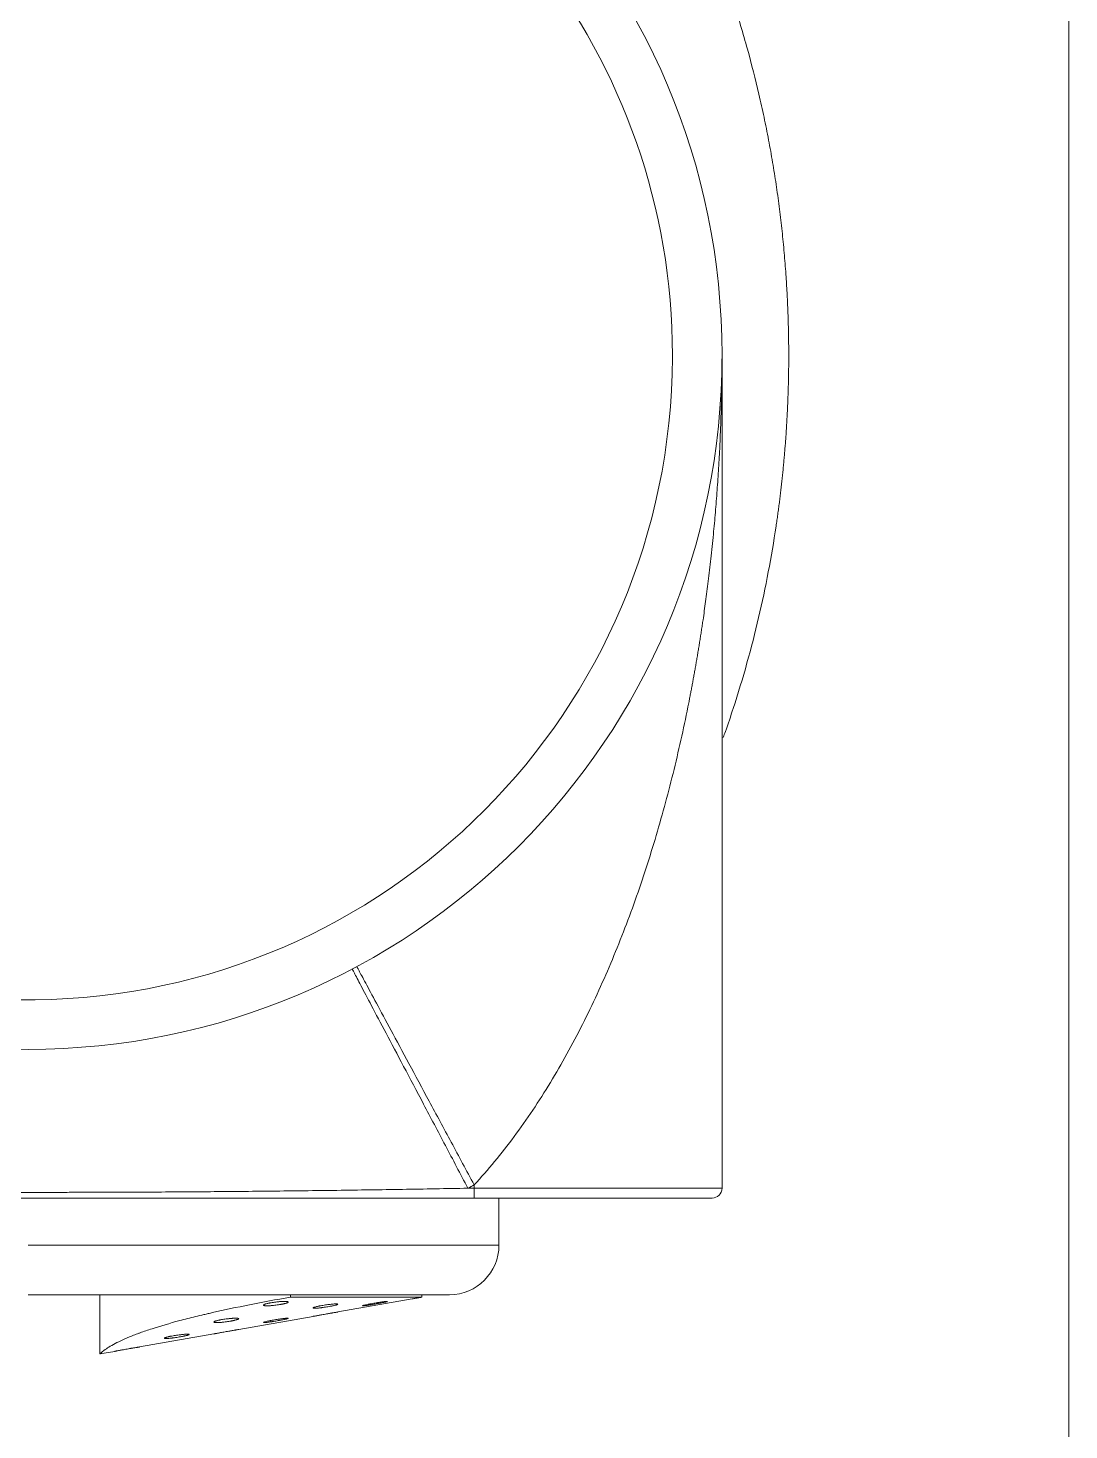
# Model space of a CAD drawing. Extents: x 1652 to 2441, y 0 to 579.
# Drawn here: x 1855.51 to 1876.51, y 354.94 to 383.22 of the extents above; entities that cross this region are included whole.
import ezdxf

# ---------------------------------------------------------------- set-up
doc = ezdxf.new("R2010")
doc.units = 0
doc.header["$LTSCALE"] = 10
doc.header["$MEASUREMENT"] = 0
doc.layers.add('1', color=7, linetype='CONTINUOUS')

msp = doc.modelspace()

# ---------------------------------------------------------------- linework, layer by layer
at = {"layer": '1', "color": 7, "linetype": 'Continuous', "lineweight": 18}
for p, q in [((1876.507, 260.621), (1876.507, 405.621)), ((1869.507, 376.621), (1869.507, 359.821)), ((1864.507, 359.621), (1846.507, 359.621)), ((1864.507, 359.621), (1869.307, 359.621)), ((1865.007, 358.673), (1865.007, 359.621)), ((1855.507, 357.673), (1864.007, 357.673)), ((1856.957, 357.673), (1856.957, 356.477)), ((1860.799, 357.673), (1860.799, 357.623)), ((1863.453, 357.623), (1860.799, 357.623)), ((1861.757, 357.324), (1863.257, 357.588)), ((1863.453, 357.673), (1863.453, 357.623)), ((1859.757, 356.971), (1861.257, 357.235)), ((1857.757, 356.618), (1859.257, 356.883)), ((1856.957, 356.477), (1857.257, 356.53))]:
    msp.add_line(p, q, dxfattribs=at)
at = {"layer": '1', "color": 7, "linetype": 'Continuous', "lineweight": 13}
for p, q in [((1864.381, 359.821), (1864.507, 359.821)), ((1864.507, 359.821), (1864.507, 359.888)), ((1864.507, 359.821), (1869.507, 359.821)), ((1864.507, 359.621), (1864.507, 359.821)), ((1855.507, 358.673), (1865.007, 358.673))]:
    msp.add_line(p, q, dxfattribs=at)
at = {"layer": '1', "color": 7, "linetype": 'Continuous', "lineweight": 18}
for centre, radius, start, end in [((1855.507, 376.621), 14, 0, 180), ((1855.507, 376.621), 14, 180, 0), ((1869.307, 359.821), 0.2, 270, 0), ((1864.007, 358.673), 1, 270, 0)]:
    msp.add_arc(centre, radius, start, end, dxfattribs=at)
at = {"layer": '1', "color": 7, "linetype": 'Continuous', "lineweight": 13}
for radius, start, end in [(13, 0, 152.0583), (13, 180, 358.3223), (13, 358.3223, 0), (19, 297.8454, 298.2739)]:
    msp.add_arc((1855.507, 376.621), radius, start, end, dxfattribs=at)
for points, knots in [([(1870.853, 376.622), (1870.853, 376.643), (1870.853, 376.686), (1870.852, 376.75), (1870.852, 376.815), (1870.851, 376.88), (1870.851, 376.944), (1870.85, 377.009), (1870.848, 377.074), (1870.847, 377.138), (1870.846, 377.203), (1870.844, 377.268), (1870.842, 377.333), (1870.84, 377.398), (1870.838, 377.463), (1870.835, 377.528), (1870.833, 377.593), (1870.83, 377.658), (1870.827, 377.723), (1870.824, 377.788), (1870.821, 377.853), (1870.817, 377.918), (1870.813, 377.983), (1870.809, 378.048), (1870.805, 378.113), (1870.801, 378.179), (1870.797, 378.244), (1870.783, 378.432), (1870.758, 378.744), (1870.714, 379.182), (1870.661, 379.624), (1870.6, 380.068), (1870.529, 380.514), (1870.448, 380.965), (1870.356, 381.423), (1870.22, 382.036), (1870.022, 382.814), (1869.743, 383.738), (1869.413, 384.678), (1869.043, 385.593), (1868.615, 386.52), (1868.162, 387.385), (1867.643, 388.267), (1867.155, 389.004), (1866.684, 389.646), (1866.287, 390.149), (1865.954, 390.542), (1865.695, 390.832), (1865.516, 391.025), (1865.337, 391.213), (1865.156, 391.397), (1864.974, 391.576), (1864.79, 391.751), (1864.606, 391.922), (1864.356, 392.146), (1864.043, 392.414), (1863.669, 392.714), (1863.131, 393.12), (1862.424, 393.597), (1861.542, 394.103), (1860.671, 394.525), (1859.805, 394.872), (1858.936, 395.151), (1858.075, 395.364), (1857.218, 395.513), (1856.361, 395.602), (1855.507, 395.631), (1854.654, 395.602), (1853.797, 395.513), (1852.94, 395.364), (1852.079, 395.152), (1851.21, 394.873), (1850.344, 394.526), (1849.473, 394.104), (1848.59, 393.597), (1847.786, 393.054), (1847.052, 392.488), (1846.419, 391.942), (1845.77, 391.319), (1845.248, 390.761), (1844.824, 390.266), (1844.52, 389.892), (1844.227, 389.509), (1843.981, 389.169), (1843.779, 388.877), (1843.618, 388.637), (1843.461, 388.395), (1843.309, 388.152), (1843.161, 387.908), (1843.017, 387.662), (1842.775, 387.237), (1842.458, 386.637), (1842.092, 385.865), (1841.777, 385.123), (1841.507, 384.417), (1841.294, 383.798), (1841.125, 383.259), (1840.99, 382.79), (1840.868, 382.33), (1840.757, 381.873), (1840.656, 381.417), (1840.564, 380.959), (1840.484, 380.509), (1840.413, 380.062), (1840.351, 379.619), (1840.298, 379.177), (1840.255, 378.74), (1840.228, 378.406), (1840.212, 378.175), (1840.203, 378.045), (1840.196, 377.915), (1840.189, 377.785), (1840.183, 377.655), (1840.178, 377.525), (1840.173, 377.396), (1840.169, 377.266), (1840.166, 377.137), (1840.163, 377.008), (1840.162, 376.879), (1840.161, 376.75), (1840.16, 376.664), (1840.16, 376.622)], [0, 0, 0, 0, 0.001149, 0.0023, 0.003451, 0.004603, 0.005756, 0.00691, 0.008065, 0.009221, 0.010377, 0.011535, 0.012693, 0.013852, 0.015012, 0.016172, 0.017334, 0.018496, 0.019659, 0.020823, 0.021987, 0.023153, 0.024319, 0.025485, 0.026653, 0.027821, 0.02899, 0.03016, 0.037936, 0.045826, 0.053825, 0.061933, 0.070046, 0.078348, 0.086837, 0.095508, 0.112715, 0.131046, 0.148959, 0.168382, 0.186583, 0.206736, 0.223908, 0.244981, 0.257276, 0.269506, 0.281672, 0.286725, 0.291727, 0.296679, 0.301582, 0.306435, 0.31124, 0.315996, 0.320704, 0.3303, 0.339332, 0.347803, 0.368249, 0.387064, 0.404279, 0.421575, 0.438085, 0.453827, 0.46945, 0.484832, 0.499987, 0.515132, 0.530506, 0.546121, 0.561867, 0.578382, 0.59568, 0.612901, 0.631721, 0.652169, 0.667238, 0.683991, 0.699481, 0.718434, 0.727601, 0.736788, 0.745996, 0.755226, 0.760782, 0.766308, 0.771805, 0.777272, 0.78271, 0.788118, 0.793496, 0.810609, 0.826746, 0.841892, 0.856031, 0.869145, 0.878422, 0.88743, 0.896165, 0.904622, 0.91328, 0.921758, 0.930053, 0.938164, 0.946264, 0.954256, 0.962138, 0.969907, 0.972241, 0.974572, 0.976901, 0.979226, 0.981548, 0.983866, 0.986182, 0.988494, 0.990802, 0.993107, 0.995408, 0.997706, 1, 1, 1, 1]), ([(1868.837, 369.613), (1868.843, 369.643), (1868.854, 369.703), (1868.872, 369.794), (1868.89, 369.885), (1868.907, 369.978), (1868.924, 370.072), (1868.942, 370.167), (1868.959, 370.263), (1868.976, 370.36), (1868.993, 370.458), (1869.01, 370.557), (1869.026, 370.657), (1869.043, 370.759), (1869.06, 370.861), (1869.076, 370.965), (1869.092, 371.069), (1869.108, 371.175), (1869.137, 371.369), (1869.178, 371.664), (1869.232, 372.075), (1869.285, 372.528), (1869.333, 372.992), (1869.374, 373.453), (1869.409, 373.898), (1869.439, 374.344), (1869.459, 374.703), (1869.471, 374.976), (1869.479, 375.161), (1869.485, 375.346), (1869.491, 375.531), (1869.496, 375.714), (1869.5, 375.897), (1869.503, 376.079), (1869.505, 376.261), (1869.506, 376.441), (1869.507, 376.562), (1869.507, 376.621)], [0, 0, 0, 0, 0.012865, 0.025881, 0.039048, 0.052365, 0.065834, 0.079452, 0.093222, 0.107142, 0.121213, 0.135434, 0.149806, 0.164329, 0.179003, 0.193827, 0.208802, 0.223928, 0.239205, 0.292055, 0.350764, 0.415341, 0.485785, 0.549174, 0.612588, 0.676023, 0.739475, 0.766003, 0.792427, 0.818745, 0.844958, 0.871065, 0.897066, 0.92296, 0.948747, 0.974427, 1, 1, 1, 1]), ([(1870.853, 376.622), (1870.853, 376.602), (1870.853, 376.562), (1870.852, 376.503), (1870.852, 376.443), (1870.852, 376.383), (1870.851, 376.324), (1870.85, 376.264), (1870.849, 376.205), (1870.848, 376.145), (1870.847, 376.086), (1870.845, 376.026), (1870.844, 375.967), (1870.842, 375.907), (1870.84, 375.848), (1870.838, 375.788), (1870.836, 375.729), (1870.833, 375.669), (1870.831, 375.61), (1870.828, 375.551), (1870.825, 375.491), (1870.822, 375.432), (1870.819, 375.372), (1870.816, 375.313), (1870.813, 375.253), (1870.809, 375.194), (1870.806, 375.134), (1870.802, 375.075), (1870.798, 375.015), (1870.794, 374.956), (1870.789, 374.896), (1870.785, 374.837), (1870.78, 374.777), (1870.775, 374.718), (1870.771, 374.658), (1870.765, 374.599), (1870.76, 374.54), (1870.755, 374.48), (1870.749, 374.421), (1870.744, 374.361), (1870.738, 374.302), (1870.732, 374.242), (1870.726, 374.183), (1870.719, 374.123), (1870.713, 374.064), (1870.706, 374.005), (1870.7, 373.945), (1870.693, 373.886), (1870.686, 373.826), (1870.679, 373.767), (1870.671, 373.707), (1870.664, 373.648), (1870.656, 373.588), (1870.648, 373.529), (1870.64, 373.47), (1870.632, 373.41), (1870.624, 373.351), (1870.615, 373.291), (1870.607, 373.232), (1870.555, 372.883), (1870.447, 372.245), (1870.251, 371.324), (1870.015, 370.406), (1869.784, 369.641), (1869.616, 369.145), (1869.547, 368.951), (1869.533, 368.912)], [0, 0, 0, 0, 0.007444, 0.014888, 0.022333, 0.029777, 0.037221, 0.044666, 0.052111, 0.059557, 0.067003, 0.074449, 0.081897, 0.089346, 0.096795, 0.104246, 0.111697, 0.11915, 0.126605, 0.134061, 0.141518, 0.148978, 0.156439, 0.163901, 0.171366, 0.178833, 0.186302, 0.193774, 0.201248, 0.208724, 0.216203, 0.223685, 0.231169, 0.238656, 0.246147, 0.25364, 0.261137, 0.268637, 0.27614, 0.283647, 0.291157, 0.298671, 0.306189, 0.31371, 0.321236, 0.328766, 0.3363, 0.343838, 0.35138, 0.358927, 0.366479, 0.374035, 0.381596, 0.389162, 0.396733, 0.404308, 0.411889, 0.419476, 0.427067, 0.434664, 0.553348, 0.673439, 0.795268, 0.919152, 0.98387, 1, 1, 1, 1]), ([(1864.507, 359.888), (1864.647, 360.039), (1864.784, 360.196), (1865.054, 360.522), (1865.186, 360.69), (1865.571, 361.209), (1865.815, 361.574), (1866.274, 362.331), (1866.49, 362.723), (1866.795, 363.326), (1866.893, 363.529), (1867.082, 363.94), (1867.174, 364.147), (1867.439, 364.775), (1867.603, 365.2), (1867.909, 366.062), (1868.05, 366.498), (1868.31, 367.377), (1868.43, 367.82), (1868.648, 368.713), (1868.747, 369.162), (1868.837, 369.613)], [0, 0, 0, 0, 0.0625, 0.0625, 0.125, 0.125, 0.25, 0.25, 0.375, 0.375, 0.4375, 0.4375, 0.5, 0.5, 0.625, 0.625, 0.75, 0.75, 0.875, 0.875, 1, 1, 1, 1]), ([(1862.046, 364.243), (1862.046, 364.243), (1862.061, 364.214), (1862.121, 364.101), (1862.165, 364.017), (1862.282, 363.795), (1862.354, 363.658), (1862.524, 363.337), (1862.622, 363.152), (1862.838, 362.743), (1862.957, 362.518), (1863.211, 362.037), (1863.346, 361.781), (1863.629, 361.246), (1863.776, 360.968), (1864.076, 360.4), (1864.228, 360.111), (1864.381, 359.821)], [0, 0, 0, 0, 0.125, 0.125, 0.25, 0.25, 0.375, 0.375, 0.5, 0.5, 0.625, 0.625, 0.75, 0.75, 0.875, 0.875, 1, 1, 1, 1]), ([(1864.507, 359.888), (1864.352, 360.177), (1864.197, 360.465), (1863.893, 361.03), (1863.744, 361.307), (1863.457, 361.84), (1863.32, 362.095), (1863.062, 362.574), (1862.942, 362.798), (1862.722, 363.206), (1862.624, 363.39), (1862.451, 363.71), (1862.378, 363.846), (1862.259, 364.067), (1862.214, 364.151), (1862.154, 364.263), (1862.138, 364.292), (1862.138, 364.292)], [0, 0, 0, 0, 0.125, 0.125, 0.25, 0.25, 0.375, 0.375, 0.5, 0.5, 0.625, 0.625, 0.75, 0.75, 0.875, 0.875, 1, 1, 1, 1]), ([(1846.632, 359.821), (1846.721, 359.82), (1846.9, 359.816), (1847.168, 359.811), (1847.437, 359.806), (1847.707, 359.801), (1847.976, 359.797), (1848.246, 359.792), (1848.516, 359.788), (1848.786, 359.784), (1849.057, 359.78), (1849.657, 359.772), (1850.582, 359.761), (1851.623, 359.752), (1852.447, 359.746), (1853.059, 359.743), (1853.671, 359.74), (1854.282, 359.738), (1854.895, 359.737), (1855.303, 359.737), (1855.507, 359.737)], [0, 0, 0, 0, 0.030174, 0.060421, 0.090728, 0.121081, 0.151468, 0.181884, 0.212324, 0.242781, 0.273252, 0.303731, 0.445782, 0.585903, 0.655465, 0.724454, 0.792827, 0.86208, 0.931157, 1, 1, 1, 1]), ([(1855.507, 359.737), (1855.624, 359.737), (1855.857, 359.737), (1856.208, 359.737), (1856.56, 359.738), (1856.913, 359.739), (1857.267, 359.74), (1857.622, 359.741), (1858.059, 359.743), (1858.581, 359.746), (1859.189, 359.75), (1859.802, 359.756), (1860.433, 359.762), (1861.079, 359.769), (1861.74, 359.777), (1862.401, 359.787), (1863.062, 359.797), (1863.722, 359.808), (1864.162, 359.817), (1864.381, 359.821)], [0, 0, 0, 0, 0.039413, 0.078958, 0.118625, 0.158404, 0.19828, 0.238246, 0.278293, 0.346118, 0.414629, 0.483779, 0.553507, 0.62787, 0.702351, 0.776891, 0.851412, 0.925829, 1, 1, 1, 1])]:
    msp.add_open_spline(points, degree=3, knots=knots, dxfattribs=at)
at = {"layer": '1', "color": 7, "linetype": 'Continuous', "lineweight": 18}
for points, knots in [([(1860.799, 357.623), (1860.513, 357.573), (1860.239, 357.522), (1859.716, 357.418), (1859.466, 357.366), (1859.2, 357.305), (1859.17, 357.298), (1859.112, 357.285), (1859.083, 357.278), (1858.997, 357.258), (1858.94, 357.244), (1858.775, 357.204), (1858.668, 357.177), (1858.363, 357.095), (1858.177, 357.041), (1857.924, 356.959), (1857.843, 356.932), (1857.749, 356.898), (1857.73, 356.891), (1857.694, 356.877), (1857.64, 356.857), (1857.589, 356.836), (1857.491, 356.796), (1857.432, 356.77), (1857.322, 356.718), (1857.273, 356.693), (1857.184, 356.644), (1857.145, 356.62), (1857.094, 356.587), (1857.079, 356.576), (1857.057, 356.561), (1857.051, 356.556), (1857.038, 356.546), (1857.032, 356.542), (1857.003, 356.519), (1856.986, 356.504), (1856.963, 356.483), (1856.957, 356.477), (1856.957, 356.477), (1856.957, 356.477), (1856.957, 356.477)], [0, 0, 0, 0, 0.124868, 0.124868, 0.249735, 0.249735, 0.265344, 0.265344, 0.280952, 0.280952, 0.312169, 0.312169, 0.374603, 0.374603, 0.499471, 0.499471, 0.561904, 0.561904, 0.577513, 0.577513, 0.593121, 0.624338, 0.624338, 0.686772, 0.686772, 0.749206, 0.749206, 0.81164, 0.81164, 0.842857, 0.842857, 0.858465, 0.858465, 0.874074, 0.874074, 0.936507, 0.936507, 0.998941, 0.998941, 1, 1, 1, 1]), ([(1860.757, 357.524), (1860.757, 357.526), (1860.755, 357.528), (1860.75, 357.53), (1860.748, 357.531), (1860.743, 357.532), (1860.741, 357.533), (1860.731, 357.535), (1860.723, 357.535), (1860.71, 357.536), (1860.705, 357.537), (1860.694, 357.537), (1860.689, 357.537), (1860.671, 357.537), (1860.658, 357.537), (1860.638, 357.536), (1860.63, 357.536), (1860.616, 357.535), (1860.601, 357.534), (1860.586, 357.533), (1860.57, 357.532), (1860.562, 357.531), (1860.537, 357.529), (1860.521, 357.527), (1860.488, 357.523), (1860.472, 357.521), (1860.44, 357.516), (1860.425, 357.514), (1860.402, 357.51), (1860.395, 357.508), (1860.38, 357.506), (1860.366, 357.503), (1860.353, 357.5), (1860.341, 357.497), (1860.335, 357.496), (1860.318, 357.492), (1860.307, 357.489), (1860.294, 357.484), (1860.29, 357.483), (1860.282, 357.48), (1860.279, 357.479), (1860.269, 357.475), (1860.265, 357.472), (1860.258, 357.467), (1860.257, 357.465), (1860.257, 357.463)], [0, 0, 0, 0, 0.0625, 0.0625, 0.09375, 0.09375, 0.125, 0.125, 0.1875, 0.1875, 0.21875, 0.21875, 0.25, 0.25, 0.3125, 0.3125, 0.34375, 0.34375, 0.375, 0.40625, 0.40625, 0.4375, 0.4375, 0.5, 0.5, 0.5625, 0.5625, 0.625, 0.625, 0.65625, 0.65625, 0.6875, 0.71875, 0.71875, 0.75, 0.75, 0.8125, 0.8125, 0.84375, 0.84375, 0.875, 0.875, 0.9375, 0.9375, 1, 1, 1, 1]), ([(1860.257, 357.463), (1860.257, 357.461), (1860.258, 357.459), (1860.263, 357.456), (1860.265, 357.455), (1860.27, 357.454), (1860.273, 357.453), (1860.282, 357.451), (1860.29, 357.451), (1860.304, 357.45), (1860.308, 357.449), (1860.319, 357.449), (1860.325, 357.449), (1860.342, 357.449), (1860.355, 357.449), (1860.376, 357.45), (1860.383, 357.45), (1860.397, 357.451), (1860.412, 357.452), (1860.428, 357.453), (1860.443, 357.455), (1860.451, 357.455), (1860.476, 357.458), (1860.492, 357.46), (1860.525, 357.464), (1860.541, 357.466), (1860.573, 357.471), (1860.589, 357.474), (1860.611, 357.478), (1860.619, 357.479), (1860.633, 357.482), (1860.647, 357.484), (1860.66, 357.487), (1860.672, 357.49), (1860.678, 357.492), (1860.695, 357.496), (1860.706, 357.499), (1860.719, 357.503), (1860.723, 357.504), (1860.731, 357.507), (1860.735, 357.508), (1860.744, 357.512), (1860.749, 357.515), (1860.755, 357.52), (1860.757, 357.522), (1860.757, 357.524)], [0, 0, 0, 0, 0.0625, 0.0625, 0.09375, 0.09375, 0.125, 0.125, 0.1875, 0.1875, 0.21875, 0.21875, 0.25, 0.25, 0.3125, 0.3125, 0.34375, 0.34375, 0.375, 0.40625, 0.40625, 0.4375, 0.4375, 0.5, 0.5, 0.5625, 0.5625, 0.625, 0.625, 0.65625, 0.65625, 0.6875, 0.71875, 0.71875, 0.75, 0.75, 0.8125, 0.8125, 0.84375, 0.84375, 0.875, 0.875, 0.9375, 0.9375, 1, 1, 1, 1]), ([(1861.757, 357.481), (1861.757, 357.483), (1861.755, 357.484), (1861.75, 357.485), (1861.748, 357.486), (1861.743, 357.486), (1861.74, 357.487), (1861.731, 357.487), (1861.723, 357.487), (1861.709, 357.487), (1861.704, 357.487), (1861.694, 357.486), (1861.688, 357.486), (1861.671, 357.485), (1861.658, 357.484), (1861.63, 357.481), (1861.616, 357.48), (1861.593, 357.477), (1861.585, 357.476), (1861.57, 357.474), (1861.562, 357.473), (1861.537, 357.47), (1861.521, 357.468), (1861.489, 357.463), (1861.472, 357.46), (1861.44, 357.455), (1861.425, 357.452), (1861.402, 357.448), (1861.395, 357.447), (1861.381, 357.444), (1861.367, 357.441), (1861.354, 357.438), (1861.341, 357.435), (1861.335, 357.434), (1861.318, 357.43), (1861.308, 357.427), (1861.294, 357.423), (1861.29, 357.422), (1861.282, 357.419), (1861.279, 357.418), (1861.269, 357.414), (1861.265, 357.412), (1861.258, 357.408), (1861.257, 357.407), (1861.257, 357.405)], [0, 0, 0, 0, 0.0625, 0.0625, 0.09375, 0.09375, 0.125, 0.125, 0.1875, 0.1875, 0.21875, 0.21875, 0.25, 0.25, 0.3125, 0.3125, 0.375, 0.375, 0.40625, 0.40625, 0.4375, 0.4375, 0.5, 0.5, 0.5625, 0.5625, 0.625, 0.625, 0.65625, 0.65625, 0.6875, 0.71875, 0.71875, 0.75, 0.75, 0.8125, 0.8125, 0.84375, 0.84375, 0.875, 0.875, 0.9375, 0.9375, 1, 1, 1, 1]), ([(1861.257, 357.405), (1861.257, 357.404), (1861.258, 357.402), (1861.263, 357.401), (1861.265, 357.401), (1861.27, 357.4), (1861.273, 357.4), (1861.282, 357.399), (1861.29, 357.399), (1861.304, 357.399), (1861.309, 357.399), (1861.319, 357.4), (1861.325, 357.4), (1861.342, 357.401), (1861.355, 357.402), (1861.383, 357.405), (1861.397, 357.407), (1861.42, 357.41), (1861.428, 357.41), (1861.443, 357.413), (1861.452, 357.414), (1861.476, 357.417), (1861.492, 357.419), (1861.524, 357.424), (1861.541, 357.427), (1861.573, 357.433), (1861.588, 357.435), (1861.611, 357.44), (1861.618, 357.441), (1861.632, 357.444), (1861.646, 357.447), (1861.659, 357.45), (1861.672, 357.452), (1861.678, 357.454), (1861.695, 357.458), (1861.705, 357.461), (1861.719, 357.464), (1861.723, 357.466), (1861.731, 357.468), (1861.734, 357.469), (1861.744, 357.473), (1861.748, 357.475), (1861.755, 357.478), (1861.757, 357.48), (1861.757, 357.481)], [0, 0, 0, 0, 0.0625, 0.0625, 0.09375, 0.09375, 0.125, 0.125, 0.1875, 0.1875, 0.21875, 0.21875, 0.25, 0.25, 0.3125, 0.3125, 0.375, 0.375, 0.40625, 0.40625, 0.4375, 0.4375, 0.5, 0.5, 0.5625, 0.5625, 0.625, 0.625, 0.65625, 0.65625, 0.6875, 0.71875, 0.71875, 0.75, 0.75, 0.8125, 0.8125, 0.84375, 0.84375, 0.875, 0.875, 0.9375, 0.9375, 1, 1, 1, 1]), ([(1862.757, 357.536), (1862.757, 357.536), (1862.755, 357.537), (1862.75, 357.537), (1862.748, 357.537), (1862.743, 357.537), (1862.74, 357.537), (1862.731, 357.536), (1862.723, 357.535), (1862.709, 357.534), (1862.704, 357.533), (1862.694, 357.532), (1862.688, 357.532), (1862.671, 357.529), (1862.658, 357.528), (1862.631, 357.524), (1862.616, 357.522), (1862.593, 357.518), (1862.586, 357.517), (1862.57, 357.515), (1862.562, 357.513), (1862.538, 357.51), (1862.522, 357.507), (1862.49, 357.501), (1862.473, 357.499), (1862.441, 357.493), (1862.426, 357.49), (1862.403, 357.486), (1862.396, 357.484), (1862.382, 357.481), (1862.375, 357.48), (1862.354, 357.476), (1862.342, 357.473), (1862.318, 357.468), (1862.308, 357.466), (1862.295, 357.463), (1862.29, 357.462), (1862.283, 357.46), (1862.279, 357.459), (1862.27, 357.456), (1862.265, 357.455), (1862.258, 357.452), (1862.257, 357.451), (1862.257, 357.45)], [0, 0, 0, 0, 0.0625, 0.0625, 0.09375, 0.09375, 0.125, 0.125, 0.1875, 0.1875, 0.21875, 0.21875, 0.25, 0.25, 0.3125, 0.3125, 0.375, 0.375, 0.40625, 0.40625, 0.4375, 0.4375, 0.5, 0.5, 0.5625, 0.5625, 0.625, 0.625, 0.65625, 0.65625, 0.6875, 0.6875, 0.75, 0.75, 0.8125, 0.8125, 0.84375, 0.84375, 0.875, 0.875, 0.9375, 0.9375, 1, 1, 1, 1]), ([(1862.257, 357.45), (1862.257, 357.449), (1862.258, 357.449), (1862.263, 357.449), (1862.265, 357.449), (1862.27, 357.449), (1862.273, 357.449), (1862.282, 357.45), (1862.29, 357.451), (1862.304, 357.452), (1862.309, 357.453), (1862.319, 357.454), (1862.325, 357.455), (1862.342, 357.457), (1862.355, 357.459), (1862.383, 357.463), (1862.397, 357.465), (1862.42, 357.469), (1862.427, 357.47), (1862.443, 357.472), (1862.451, 357.474), (1862.475, 357.478), (1862.491, 357.48), (1862.523, 357.486), (1862.54, 357.489), (1862.572, 357.495), (1862.587, 357.497), (1862.61, 357.502), (1862.617, 357.503), (1862.632, 357.506), (1862.638, 357.507), (1862.659, 357.511), (1862.671, 357.514), (1862.695, 357.519), (1862.705, 357.521), (1862.719, 357.524), (1862.723, 357.525), (1862.731, 357.527), (1862.734, 357.528), (1862.744, 357.53), (1862.748, 357.532), (1862.755, 357.534), (1862.757, 357.535), (1862.757, 357.536)], [0, 0, 0, 0, 0.0625, 0.0625, 0.09375, 0.09375, 0.125, 0.125, 0.1875, 0.1875, 0.21875, 0.21875, 0.25, 0.25, 0.3125, 0.3125, 0.375, 0.375, 0.40625, 0.40625, 0.4375, 0.4375, 0.5, 0.5, 0.5625, 0.5625, 0.625, 0.625, 0.65625, 0.65625, 0.6875, 0.6875, 0.75, 0.75, 0.8125, 0.8125, 0.84375, 0.84375, 0.875, 0.875, 0.9375, 0.9375, 1, 1, 1, 1]), ([(1863.453, 357.623), (1863.425, 357.618), (1863.399, 357.614), (1863.363, 357.607), (1863.352, 357.605), (1863.331, 357.601), (1863.321, 357.6), (1863.303, 357.596), (1863.295, 357.595), (1863.282, 357.593), (1863.276, 357.591), (1863.266, 357.59), (1863.263, 357.589), (1863.258, 357.588), (1863.257, 357.588), (1863.257, 357.588)], [0, 0, 0, 0, 0.250047, 0.250047, 0.37507, 0.37507, 0.500094, 0.500094, 0.625117, 0.625117, 0.750141, 0.750141, 0.875164, 0.875164, 1, 1, 1, 1]), ([(1859.757, 357.188), (1859.757, 357.19), (1859.755, 357.192), (1859.75, 357.194), (1859.748, 357.194), (1859.743, 357.196), (1859.741, 357.196), (1859.731, 357.197), (1859.723, 357.198), (1859.71, 357.198), (1859.705, 357.199), (1859.694, 357.199), (1859.688, 357.199), (1859.671, 357.198), (1859.658, 357.198), (1859.637, 357.197), (1859.63, 357.196), (1859.616, 357.195), (1859.601, 357.194), (1859.585, 357.193), (1859.57, 357.191), (1859.562, 357.19), (1859.537, 357.188), (1859.521, 357.186), (1859.488, 357.182), (1859.472, 357.179), (1859.44, 357.174), (1859.425, 357.172), (1859.402, 357.168), (1859.395, 357.166), (1859.38, 357.164), (1859.366, 357.161), (1859.354, 357.158), (1859.341, 357.155), (1859.335, 357.154), (1859.318, 357.149), (1859.307, 357.147), (1859.294, 357.142), (1859.29, 357.141), (1859.282, 357.138), (1859.279, 357.137), (1859.269, 357.133), (1859.265, 357.13), (1859.258, 357.126), (1859.257, 357.124), (1859.257, 357.122)], [0, 0, 0, 0, 0.0625, 0.0625, 0.09375, 0.09375, 0.125, 0.125, 0.1875, 0.1875, 0.21875, 0.21875, 0.25, 0.25, 0.3125, 0.3125, 0.34375, 0.34375, 0.375, 0.40625, 0.40625, 0.4375, 0.4375, 0.5, 0.5, 0.5625, 0.5625, 0.625, 0.625, 0.65625, 0.65625, 0.6875, 0.71875, 0.71875, 0.75, 0.75, 0.8125, 0.8125, 0.84375, 0.84375, 0.875, 0.875, 0.9375, 0.9375, 1, 1, 1, 1]), ([(1859.257, 357.122), (1859.257, 357.12), (1859.258, 357.118), (1859.263, 357.116), (1859.265, 357.115), (1859.27, 357.114), (1859.273, 357.113), (1859.282, 357.112), (1859.29, 357.111), (1859.304, 357.111), (1859.309, 357.11), (1859.319, 357.11), (1859.325, 357.11), (1859.342, 357.111), (1859.355, 357.111), (1859.376, 357.113), (1859.383, 357.113), (1859.397, 357.114), (1859.412, 357.115), (1859.428, 357.117), (1859.443, 357.118), (1859.452, 357.119), (1859.476, 357.122), (1859.492, 357.124), (1859.525, 357.129), (1859.541, 357.131), (1859.573, 357.136), (1859.588, 357.139), (1859.611, 357.143), (1859.618, 357.145), (1859.633, 357.147), (1859.647, 357.15), (1859.659, 357.153), (1859.672, 357.156), (1859.678, 357.157), (1859.695, 357.162), (1859.706, 357.164), (1859.719, 357.169), (1859.723, 357.17), (1859.731, 357.172), (1859.734, 357.174), (1859.744, 357.178), (1859.749, 357.18), (1859.755, 357.184), (1859.757, 357.186), (1859.757, 357.188)], [0, 0, 0, 0, 0.0625, 0.0625, 0.09375, 0.09375, 0.125, 0.125, 0.1875, 0.1875, 0.21875, 0.21875, 0.25, 0.25, 0.3125, 0.3125, 0.34375, 0.34375, 0.375, 0.40625, 0.40625, 0.4375, 0.4375, 0.5, 0.5, 0.5625, 0.5625, 0.625, 0.625, 0.65625, 0.65625, 0.6875, 0.71875, 0.71875, 0.75, 0.75, 0.8125, 0.8125, 0.84375, 0.84375, 0.875, 0.875, 0.9375, 0.9375, 1, 1, 1, 1]), ([(1860.757, 357.196), (1860.757, 357.197), (1860.755, 357.198), (1860.75, 357.198), (1860.748, 357.198), (1860.743, 357.199), (1860.74, 357.199), (1860.731, 357.198), (1860.723, 357.198), (1860.709, 357.197), (1860.704, 357.196), (1860.694, 357.195), (1860.688, 357.195), (1860.671, 357.193), (1860.658, 357.192), (1860.63, 357.188), (1860.616, 357.186), (1860.593, 357.183), (1860.586, 357.182), (1860.57, 357.18), (1860.562, 357.179), (1860.538, 357.175), (1860.522, 357.172), (1860.489, 357.167), (1860.473, 357.164), (1860.441, 357.159), (1860.426, 357.156), (1860.403, 357.151), (1860.396, 357.15), (1860.381, 357.147), (1860.374, 357.146), (1860.354, 357.142), (1860.342, 357.139), (1860.318, 357.133), (1860.308, 357.131), (1860.294, 357.127), (1860.29, 357.126), (1860.282, 357.124), (1860.279, 357.123), (1860.269, 357.12), (1860.265, 357.118), (1860.258, 357.115), (1860.257, 357.114), (1860.257, 357.113)], [0, 0, 0, 0, 0.0625, 0.0625, 0.09375, 0.09375, 0.125, 0.125, 0.1875, 0.1875, 0.21875, 0.21875, 0.25, 0.25, 0.3125, 0.3125, 0.375, 0.375, 0.40625, 0.40625, 0.4375, 0.4375, 0.5, 0.5, 0.5625, 0.5625, 0.625, 0.625, 0.65625, 0.65625, 0.6875, 0.6875, 0.75, 0.75, 0.8125, 0.8125, 0.84375, 0.84375, 0.875, 0.875, 0.9375, 0.9375, 1, 1, 1, 1]), ([(1860.257, 357.113), (1860.257, 357.112), (1860.258, 357.111), (1860.263, 357.111), (1860.265, 357.111), (1860.27, 357.11), (1860.273, 357.11), (1860.282, 357.111), (1860.29, 357.111), (1860.304, 357.112), (1860.309, 357.113), (1860.319, 357.114), (1860.325, 357.114), (1860.342, 357.116), (1860.355, 357.118), (1860.383, 357.122), (1860.397, 357.124), (1860.42, 357.127), (1860.427, 357.128), (1860.443, 357.131), (1860.451, 357.132), (1860.475, 357.136), (1860.491, 357.138), (1860.524, 357.144), (1860.54, 357.147), (1860.572, 357.152), (1860.587, 357.155), (1860.61, 357.16), (1860.617, 357.161), (1860.632, 357.164), (1860.639, 357.165), (1860.659, 357.169), (1860.671, 357.172), (1860.695, 357.177), (1860.705, 357.179), (1860.719, 357.183), (1860.723, 357.184), (1860.731, 357.186), (1860.734, 357.187), (1860.744, 357.19), (1860.748, 357.191), (1860.755, 357.194), (1860.757, 357.195), (1860.757, 357.196)], [0, 0, 0, 0, 0.0625, 0.0625, 0.09375, 0.09375, 0.125, 0.125, 0.1875, 0.1875, 0.21875, 0.21875, 0.25, 0.25, 0.3125, 0.3125, 0.375, 0.375, 0.40625, 0.40625, 0.4375, 0.4375, 0.5, 0.5, 0.5625, 0.5625, 0.625, 0.625, 0.65625, 0.65625, 0.6875, 0.6875, 0.75, 0.75, 0.8125, 0.8125, 0.84375, 0.84375, 0.875, 0.875, 0.9375, 0.9375, 1, 1, 1, 1]), ([(1861.757, 357.324), (1861.757, 357.324), (1861.755, 357.323), (1861.75, 357.322), (1861.748, 357.322), (1861.743, 357.321), (1861.74, 357.321), (1861.731, 357.319), (1861.723, 357.318), (1861.709, 357.315), (1861.704, 357.315), (1861.694, 357.313), (1861.688, 357.312), (1861.671, 357.309), (1861.658, 357.307), (1861.638, 357.303), (1861.631, 357.302), (1861.616, 357.3), (1861.602, 357.297), (1861.586, 357.294), (1861.571, 357.292), (1861.563, 357.29), (1861.539, 357.286), (1861.523, 357.283), (1861.49, 357.277), (1861.474, 357.275), (1861.442, 357.269), (1861.427, 357.266), (1861.404, 357.262), (1861.397, 357.261), (1861.382, 357.258), (1861.375, 357.257), (1861.355, 357.253), (1861.342, 357.251), (1861.319, 357.247), (1861.308, 357.245), (1861.295, 357.242), (1861.291, 357.242), (1861.283, 357.24), (1861.279, 357.239), (1861.27, 357.238), (1861.265, 357.237), (1861.258, 357.236), (1861.257, 357.235), (1861.257, 357.235)], [0, 0, 0, 0, 0.062507, 0.062507, 0.093761, 0.093761, 0.125015, 0.125015, 0.187522, 0.187522, 0.218776, 0.218776, 0.250029, 0.250029, 0.312537, 0.312537, 0.34379, 0.34379, 0.375044, 0.406298, 0.406298, 0.437551, 0.437551, 0.500059, 0.500059, 0.562566, 0.562566, 0.625074, 0.625074, 0.656327, 0.656327, 0.687581, 0.687581, 0.750088, 0.750088, 0.812596, 0.812596, 0.843849, 0.843849, 0.875103, 0.875103, 0.93761, 0.93761, 1, 1, 1, 1]), ([(1858.757, 356.871), (1858.757, 356.872), (1858.755, 356.873), (1858.75, 356.875), (1858.748, 356.875), (1858.743, 356.876), (1858.74, 356.876), (1858.731, 356.876), (1858.723, 356.876), (1858.709, 356.876), (1858.704, 356.876), (1858.694, 356.876), (1858.688, 356.875), (1858.671, 356.874), (1858.658, 356.873), (1858.637, 356.871), (1858.63, 356.871), (1858.616, 356.869), (1858.601, 356.868), (1858.585, 356.866), (1858.57, 356.864), (1858.562, 356.863), (1858.537, 356.86), (1858.521, 356.858), (1858.489, 356.853), (1858.472, 356.85), (1858.44, 356.845), (1858.425, 356.842), (1858.402, 356.838), (1858.395, 356.837), (1858.381, 356.834), (1858.367, 356.831), (1858.354, 356.828), (1858.341, 356.825), (1858.335, 356.824), (1858.318, 356.819), (1858.308, 356.817), (1858.294, 356.813), (1858.29, 356.811), (1858.282, 356.809), (1858.279, 356.808), (1858.269, 356.804), (1858.265, 356.802), (1858.258, 356.798), (1858.257, 356.796), (1858.257, 356.795)], [0, 0, 0, 0, 0.0625, 0.0625, 0.09375, 0.09375, 0.125, 0.125, 0.1875, 0.1875, 0.21875, 0.21875, 0.25, 0.25, 0.3125, 0.3125, 0.34375, 0.34375, 0.375, 0.40625, 0.40625, 0.4375, 0.4375, 0.5, 0.5, 0.5625, 0.5625, 0.625, 0.625, 0.65625, 0.65625, 0.6875, 0.71875, 0.71875, 0.75, 0.75, 0.8125, 0.8125, 0.84375, 0.84375, 0.875, 0.875, 0.9375, 0.9375, 1, 1, 1, 1]), ([(1858.257, 356.795), (1858.257, 356.793), (1858.258, 356.792), (1858.263, 356.79), (1858.265, 356.79), (1858.27, 356.789), (1858.273, 356.789), (1858.282, 356.788), (1858.29, 356.788), (1858.304, 356.788), (1858.309, 356.789), (1858.319, 356.789), (1858.325, 356.789), (1858.342, 356.791), (1858.355, 356.792), (1858.383, 356.795), (1858.397, 356.796), (1858.42, 356.799), (1858.428, 356.8), (1858.443, 356.802), (1858.451, 356.803), (1858.476, 356.807), (1858.492, 356.809), (1858.524, 356.814), (1858.541, 356.817), (1858.572, 356.823), (1858.588, 356.825), (1858.61, 356.83), (1858.618, 356.831), (1858.632, 356.834), (1858.646, 356.837), (1858.659, 356.84), (1858.672, 356.842), (1858.678, 356.844), (1858.695, 356.848), (1858.705, 356.85), (1858.719, 356.854), (1858.723, 356.855), (1858.731, 356.858), (1858.734, 356.859), (1858.744, 356.862), (1858.748, 356.864), (1858.755, 356.868), (1858.757, 356.869), (1858.757, 356.871)], [0, 0, 0, 0, 0.0625, 0.0625, 0.09375, 0.09375, 0.125, 0.125, 0.1875, 0.1875, 0.21875, 0.21875, 0.25, 0.25, 0.3125, 0.3125, 0.375, 0.375, 0.40625, 0.40625, 0.4375, 0.4375, 0.5, 0.5, 0.5625, 0.5625, 0.625, 0.625, 0.65625, 0.65625, 0.6875, 0.71875, 0.71875, 0.75, 0.75, 0.8125, 0.8125, 0.84375, 0.84375, 0.875, 0.875, 0.9375, 0.9375, 1, 1, 1, 1]), ([(1859.757, 356.971), (1859.757, 356.971), (1859.755, 356.971), (1859.75, 356.97), (1859.748, 356.969), (1859.743, 356.969), (1859.74, 356.968), (1859.731, 356.967), (1859.723, 356.965), (1859.709, 356.963), (1859.704, 356.962), (1859.694, 356.96), (1859.688, 356.959), (1859.671, 356.957), (1859.658, 356.954), (1859.638, 356.951), (1859.631, 356.95), (1859.616, 356.947), (1859.602, 356.945), (1859.586, 356.942), (1859.571, 356.939), (1859.563, 356.938), (1859.539, 356.934), (1859.523, 356.931), (1859.49, 356.925), (1859.474, 356.922), (1859.442, 356.917), (1859.427, 356.914), (1859.404, 356.91), (1859.397, 356.909), (1859.382, 356.906), (1859.375, 356.905), (1859.355, 356.901), (1859.342, 356.899), (1859.319, 356.894), (1859.308, 356.892), (1859.295, 356.89), (1859.291, 356.889), (1859.283, 356.888), (1859.279, 356.887), (1859.27, 356.885), (1859.265, 356.884), (1859.258, 356.883), (1859.257, 356.883), (1859.257, 356.883)], [0, 0, 0, 0, 0.06255, 0.06255, 0.093825, 0.093825, 0.1251, 0.1251, 0.187649, 0.187649, 0.218924, 0.218924, 0.250199, 0.250199, 0.312749, 0.312749, 0.344024, 0.344024, 0.375299, 0.406573, 0.406573, 0.437848, 0.437848, 0.500398, 0.500398, 0.562948, 0.562948, 0.625498, 0.625498, 0.656772, 0.656772, 0.688047, 0.688047, 0.750597, 0.750597, 0.813147, 0.813147, 0.844422, 0.844422, 0.875697, 0.875697, 0.938246, 0.938246, 1, 1, 1, 1]), ([(1857.757, 356.618), (1857.757, 356.618), (1857.755, 356.618), (1857.75, 356.617), (1857.748, 356.617), (1857.743, 356.616), (1857.74, 356.616), (1857.731, 356.614), (1857.723, 356.613), (1857.709, 356.611), (1857.704, 356.61), (1857.694, 356.608), (1857.688, 356.607), (1857.671, 356.605), (1857.658, 356.602), (1857.638, 356.599), (1857.631, 356.598), (1857.616, 356.596), (1857.602, 356.593), (1857.586, 356.591), (1857.571, 356.588), (1857.563, 356.587), (1857.539, 356.582), (1857.523, 356.58), (1857.49, 356.574), (1857.474, 356.571), (1857.442, 356.565), (1857.426, 356.563), (1857.404, 356.558), (1857.396, 356.557), (1857.382, 356.554), (1857.375, 356.553), (1857.355, 356.549), (1857.342, 356.547), (1857.319, 356.542), (1857.308, 356.54), (1857.295, 356.538), (1857.29, 356.537), (1857.283, 356.535), (1857.279, 356.535), (1857.27, 356.533), (1857.265, 356.532), (1857.258, 356.53), (1857.257, 356.53), (1857.257, 356.53)], [0, 0, 0, 0, 0.0625, 0.0625, 0.09375, 0.09375, 0.125, 0.125, 0.1875, 0.1875, 0.21875, 0.21875, 0.25, 0.25, 0.3125, 0.3125, 0.34375, 0.34375, 0.375, 0.40625, 0.40625, 0.4375, 0.4375, 0.5, 0.5, 0.5625, 0.5625, 0.625, 0.625, 0.65625, 0.65625, 0.6875, 0.6875, 0.75, 0.75, 0.8125, 0.8125, 0.84375, 0.84375, 0.875, 0.875, 0.9375, 0.9375, 1, 1, 1, 1])]:
    msp.add_open_spline(points, degree=3, knots=knots, dxfattribs=at)

doc.saveas('drawing.dxf')
